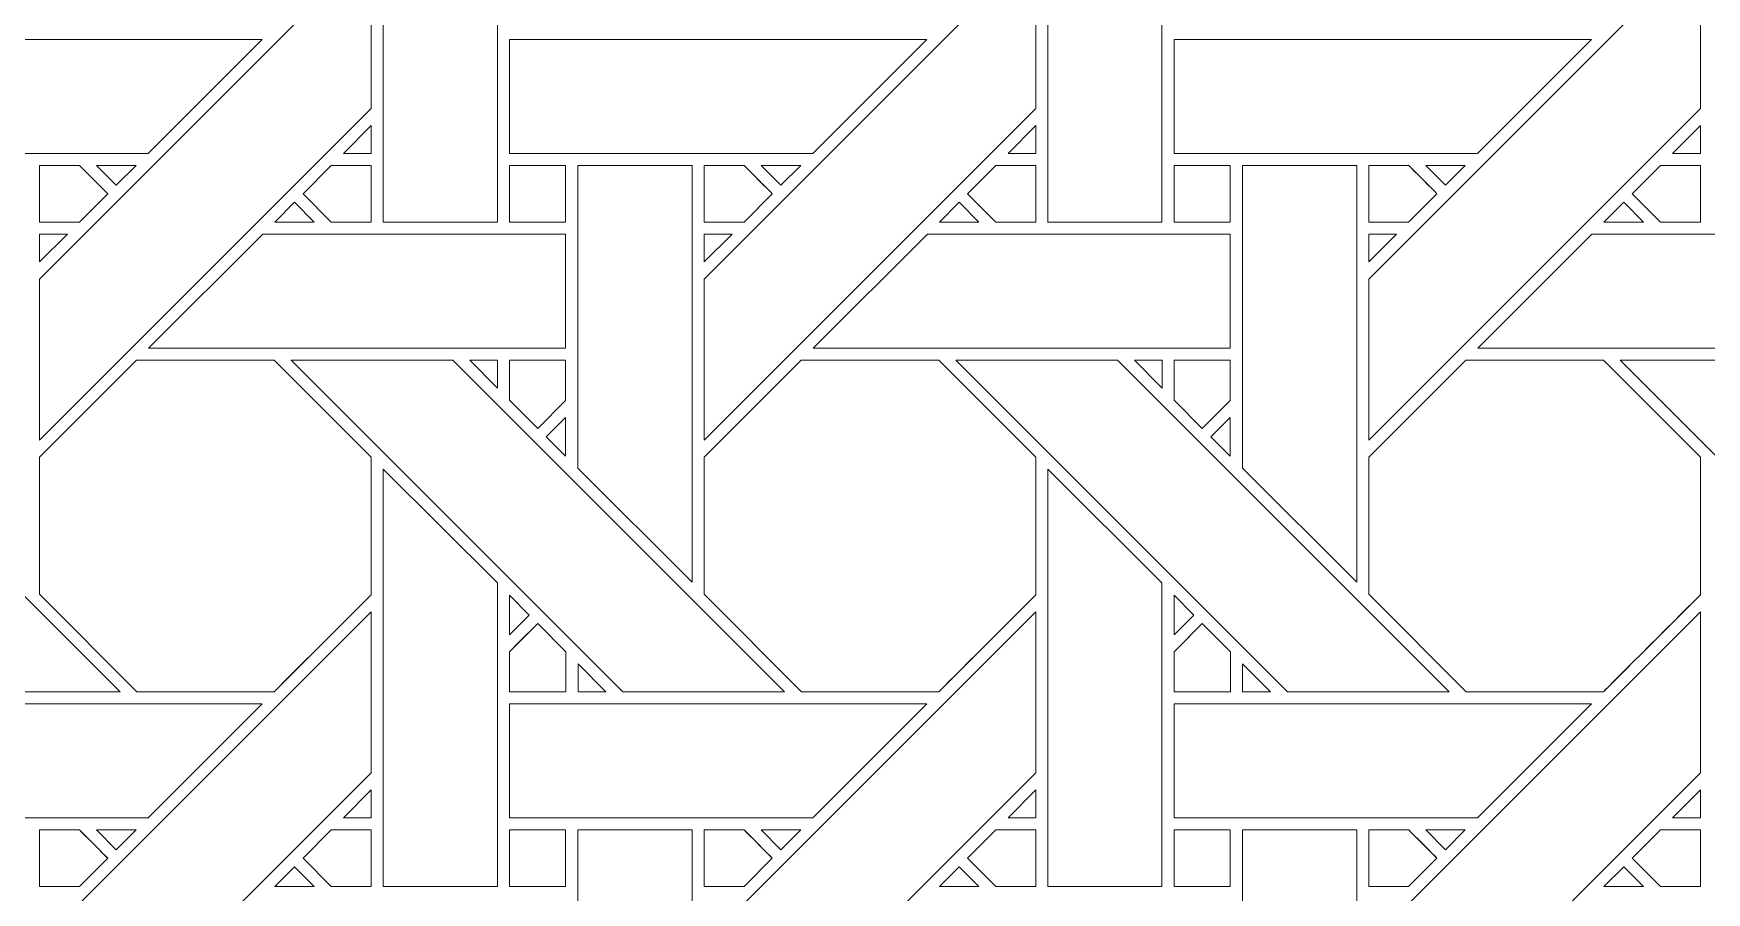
# Model space of a CAD drawing. Header units: inches. Extents: x 2.4 to 22.4, y -0.9 to 19.1.
# Drawn here: x 12.612 to 15, y 6.2 to 7.426 of the extents above; entities that cross this region are included whole.
import ezdxf

# ---------------------------------------------------------------- set-up
doc = ezdxf.new("R2010")
doc.units = ezdxf.units.IN
doc.header["$MEASUREMENT"] = 0
doc.layers.add('Design', color=7, linetype='Continuous', lineweight=0)

msp = doc.modelspace()

# ---------------------------------------------------------------- linework, layer by layer
at = {"layer": 'Design'}
for points, knots in [([(2.3829, 19.0948), (2.3829, 19.0948), (2.3829, -0.9052), (2.3829, -0.9052), (2.3829, -0.9052), (22.3829, -0.9052), (22.3829, -0.9052), (22.3829, -0.9052), (22.3829, 19.0948), (22.3829, 19.0948), (22.3829, 19.0948), (2.3829, 19.0948), (2.3829, 19.0948)], [0, 0, 0, 0, 1, 1, 1, 2, 2, 2, 3, 3, 3, 4, 4, 4, 4]), ([(3.3653, 18.1123), (3.3653, 18.1123), (3.3653, 0.0772), (3.3653, 0.0772), (3.3653, 0.0772), (21.4004, 0.0772), (21.4004, 0.0772), (21.4004, 0.0772), (21.4004, 18.1123), (21.4004, 18.1123), (21.4004, 18.1123), (3.3653, 18.1123), (3.3653, 18.1123)], [0, 0, 0, 0, 1, 1, 1, 2, 2, 2, 3, 3, 3, 4, 4, 4, 4]), ([(13.274, 7.157), (13.274, 7.157), (13.1112, 7.157), (13.1112, 7.157), (13.1112, 7.157), (13.1112, 7.7528), (13.1112, 7.7528), (13.1112, 7.7528), (13.274, 7.5906), (13.274, 7.5906), (13.274, 7.5906), (13.274, 7.157), (13.274, 7.157)], [0, 0, 0, 0, 1, 1, 1, 2, 2, 2, 3, 3, 3, 4, 4, 4, 4]), ([(14.0599, 7.157), (14.0599, 7.157), (14.0599, 7.7528), (14.0599, 7.7528), (14.0599, 7.7528), (14.2227, 7.5906), (14.2227, 7.5906), (14.2227, 7.5906), (14.2227, 7.157), (14.2227, 7.157), (14.2227, 7.157), (14.0599, 7.157), (14.0599, 7.157)], [0, 0, 0, 0, 1, 1, 1, 2, 2, 2, 3, 3, 3, 4, 4, 4, 4]), ([(12.6204, 7.0756), (12.6204, 7.0756), (13.0941, 7.5492), (13.0941, 7.5492), (13.0941, 7.5492), (13.0941, 7.3192), (13.0941, 7.3192), (13.0941, 7.3192), (12.6204, 6.8455), (12.6204, 6.8455), (12.6204, 6.8455), (12.6204, 7.0756), (12.6204, 7.0756)], [0, 0, 0, 0, 1, 1, 1, 2, 2, 2, 3, 3, 3, 4, 4, 4, 4]), ([(13.5691, 7.0756), (13.5691, 7.0756), (14.0428, 7.5492), (14.0428, 7.5492), (14.0428, 7.5492), (14.0428, 7.3192), (14.0428, 7.3192), (14.0428, 7.3192), (13.5691, 6.8455), (13.5691, 6.8455), (13.5691, 6.8455), (13.5691, 7.0756), (13.5691, 7.0756)], [0, 0, 0, 0, 1, 1, 1, 2, 2, 2, 3, 3, 3, 4, 4, 4, 4]), ([(14.9915, 7.3192), (14.9915, 7.3192), (14.5179, 6.8455), (14.5179, 6.8455), (14.5179, 6.8455), (14.5179, 7.0756), (14.5179, 7.0756), (14.5179, 7.0756), (14.9915, 7.5492), (14.9915, 7.5492), (14.9915, 7.5492), (14.9915, 7.3192), (14.9915, 7.3192)], [0, 0, 0, 0, 1, 1, 1, 2, 2, 2, 3, 3, 3, 4, 4, 4, 4]), ([(12.3425, 7.255), (12.3425, 7.255), (12.3425, 7.4177), (12.3425, 7.4177), (12.3425, 7.4177), (12.9382, 7.4177), (12.9382, 7.4177), (12.9382, 7.4177), (12.7755, 7.255), (12.7755, 7.255), (12.7755, 7.255), (12.3425, 7.255), (12.3425, 7.255)], [0, 0, 0, 0, 1, 1, 1, 2, 2, 2, 3, 3, 3, 4, 4, 4, 4]), ([(13.2913, 7.255), (13.2913, 7.255), (13.2913, 7.4177), (13.2913, 7.4177), (13.2913, 7.4177), (13.887, 7.4177), (13.887, 7.4177), (13.887, 7.4177), (13.7242, 7.255), (13.7242, 7.255), (13.7242, 7.255), (13.2913, 7.255), (13.2913, 7.255)], [0, 0, 0, 0, 1, 1, 1, 2, 2, 2, 3, 3, 3, 4, 4, 4, 4]), ([(14.24, 7.255), (14.24, 7.255), (14.24, 7.4177), (14.24, 7.4177), (14.24, 7.4177), (14.8357, 7.4177), (14.8357, 7.4177), (14.8357, 7.4177), (14.673, 7.255), (14.673, 7.255), (14.673, 7.255), (14.24, 7.255), (14.24, 7.255)], [0, 0, 0, 0, 1, 1, 1, 2, 2, 2, 3, 3, 3, 4, 4, 4, 4]), ([(13.0543, 7.255), (13.0543, 7.255), (13.0941, 7.2948), (13.0941, 7.2948), (13.0941, 7.2948), (13.0941, 7.255), (13.0941, 7.255), (13.0941, 7.255), (13.0543, 7.255), (13.0543, 7.255)], [0, 0, 0, 0, 1, 1, 1, 2, 2, 2, 3, 3, 3, 3]), ([(14.003, 7.255), (14.003, 7.255), (14.0428, 7.2948), (14.0428, 7.2948), (14.0428, 7.2948), (14.0428, 7.255), (14.0428, 7.255), (14.0428, 7.255), (14.003, 7.255), (14.003, 7.255)], [0, 0, 0, 0, 1, 1, 1, 2, 2, 2, 3, 3, 3, 3]), ([(14.9517, 7.255), (14.9517, 7.255), (14.9915, 7.2948), (14.9915, 7.2948), (14.9915, 7.2948), (14.9915, 7.255), (14.9915, 7.255), (14.9915, 7.255), (14.9517, 7.255), (14.9517, 7.255)], [0, 0, 0, 0, 1, 1, 1, 2, 2, 2, 3, 3, 3, 3]), ([(12.6775, 7.2377), (12.6826, 7.2326), (12.7134, 7.2018), (12.7178, 7.1974), (12.7178, 7.1974), (12.6774, 7.1569), (12.6774, 7.1569), (12.6774, 7.1569), (12.6204, 7.1569), (12.6204, 7.1569), (12.6204, 7.1569), (12.6204, 7.2377), (12.6204, 7.2377), (12.6204, 7.2377), (12.6775, 7.2377), (12.6775, 7.2377)], [0, 0, 0, 0, 1, 1, 1, 2, 2, 2, 3, 3, 3, 4, 4, 4, 5, 5, 5, 5]), ([(12.6204, 7.1569), (12.6204, 7.1569), (12.6204, 7.2377), (12.6204, 7.2377), (12.6204, 7.2377), (12.6775, 7.2377), (12.6775, 7.2377), (12.6829, 7.2323), (12.7178, 7.1974), (12.7178, 7.1974), (12.7178, 7.1974), (12.6774, 7.1569), (12.6774, 7.1569), (12.6774, 7.1569), (12.6204, 7.1569), (12.6204, 7.1569)], [0, 0, 0, 0, 1, 1, 1, 2, 2, 2, 3, 3, 3, 4, 4, 4, 5, 5, 5, 5]), ([(12.7018, 7.2377), (12.7018, 7.2377), (12.7583, 7.2377), (12.7583, 7.2377), (12.7583, 7.2377), (12.73, 7.2096), (12.73, 7.2096), (12.73, 7.2096), (12.7018, 7.2377), (12.7018, 7.2377)], [0, 0, 0, 0, 1, 1, 1, 2, 2, 2, 3, 3, 3, 3]), ([(13.037, 7.1569), (13.037, 7.1569), (12.9966, 7.1973), (12.9966, 7.1973), (12.9966, 7.1973), (13.037, 7.2377), (13.037, 7.2377), (13.037, 7.2377), (13.0941, 7.2377), (13.0941, 7.2377), (13.0941, 7.2377), (13.0941, 7.1569), (13.0941, 7.1569), (13.0941, 7.1569), (13.037, 7.1569), (13.037, 7.1569)], [0, 0, 0, 0, 1, 1, 1, 2, 2, 2, 3, 3, 3, 4, 4, 4, 5, 5, 5, 5]), ([(12.9966, 7.1973), (12.9966, 7.1973), (13.037, 7.2377), (13.037, 7.2377), (13.037, 7.2377), (13.0941, 7.2377), (13.0941, 7.2377), (13.0941, 7.2377), (13.0941, 7.1569), (13.0941, 7.1569), (13.0941, 7.1569), (13.037, 7.1569), (13.037, 7.1569), (13.037, 7.1569), (12.9966, 7.1973), (12.9966, 7.1973)], [0, 0, 0, 0, 1, 1, 1, 2, 2, 2, 3, 3, 3, 4, 4, 4, 5, 5, 5, 5]), ([(13.2913, 7.2377), (13.2913, 7.2377), (13.3715, 7.2377), (13.3715, 7.2377), (13.3715, 7.2377), (13.3715, 7.1569), (13.3715, 7.1569), (13.3715, 7.1569), (13.2913, 7.1569), (13.2913, 7.1569), (13.2913, 7.1569), (13.2913, 7.2377), (13.2913, 7.2377)], [0, 0, 0, 0, 1, 1, 1, 2, 2, 2, 3, 3, 3, 4, 4, 4, 4]), ([(13.2913, 7.1569), (13.2913, 7.1569), (13.2913, 7.2377), (13.2913, 7.2377), (13.2913, 7.2377), (13.3715, 7.2377), (13.3715, 7.2377), (13.3715, 7.2377), (13.3715, 7.1569), (13.3715, 7.1569), (13.3715, 7.1569), (13.2913, 7.1569), (13.2913, 7.1569)], [0, 0, 0, 0, 1, 1, 1, 2, 2, 2, 3, 3, 3, 4, 4, 4, 4]), ([(13.552, 7.2377), (13.552, 7.2377), (13.552, 6.6426), (13.552, 6.6426), (13.552, 6.6426), (13.3891, 6.8055), (13.3891, 6.8055), (13.3891, 6.8055), (13.3891, 7.2377), (13.3891, 7.2377), (13.3891, 7.2377), (13.552, 7.2377), (13.552, 7.2377)], [0, 0, 0, 0, 1, 1, 1, 2, 2, 2, 3, 3, 3, 4, 4, 4, 4]), ([(13.6262, 7.2377), (13.6313, 7.2326), (13.6621, 7.2018), (13.6665, 7.1974), (13.6665, 7.1974), (13.6261, 7.1569), (13.6261, 7.1569), (13.6261, 7.1569), (13.5691, 7.1569), (13.5691, 7.1569), (13.5691, 7.1569), (13.5691, 7.2377), (13.5691, 7.2377), (13.5691, 7.2377), (13.6262, 7.2377), (13.6262, 7.2377)], [0, 0, 0, 0, 1, 1, 1, 2, 2, 2, 3, 3, 3, 4, 4, 4, 5, 5, 5, 5]), ([(13.5691, 7.1569), (13.5691, 7.1569), (13.5691, 7.2377), (13.5691, 7.2377), (13.5691, 7.2377), (13.6262, 7.2377), (13.6262, 7.2377), (13.6316, 7.2323), (13.6665, 7.1974), (13.6665, 7.1974), (13.6665, 7.1974), (13.6261, 7.1569), (13.6261, 7.1569), (13.6261, 7.1569), (13.5691, 7.1569), (13.5691, 7.1569)], [0, 0, 0, 0, 1, 1, 1, 2, 2, 2, 3, 3, 3, 4, 4, 4, 5, 5, 5, 5]), ([(13.6505, 7.2377), (13.6505, 7.2377), (13.707, 7.2377), (13.707, 7.2377), (13.707, 7.2377), (13.6787, 7.2096), (13.6787, 7.2096), (13.6787, 7.2096), (13.6505, 7.2377), (13.6505, 7.2377)], [0, 0, 0, 0, 1, 1, 1, 2, 2, 2, 3, 3, 3, 3]), ([(13.9857, 7.1569), (13.9857, 7.1569), (13.9453, 7.1973), (13.9453, 7.1973), (13.9453, 7.1973), (13.9858, 7.2377), (13.9858, 7.2377), (13.9858, 7.2377), (14.0428, 7.2377), (14.0428, 7.2377), (14.0428, 7.2377), (14.0428, 7.1569), (14.0428, 7.1569), (14.0428, 7.1569), (13.9857, 7.1569), (13.9857, 7.1569)], [0, 0, 0, 0, 1, 1, 1, 2, 2, 2, 3, 3, 3, 4, 4, 4, 5, 5, 5, 5]), ([(13.9453, 7.1973), (13.9453, 7.1973), (13.9858, 7.2377), (13.9858, 7.2377), (13.9858, 7.2377), (14.0428, 7.2377), (14.0428, 7.2377), (14.0428, 7.2377), (14.0428, 7.1569), (14.0428, 7.1569), (14.0428, 7.1569), (13.9857, 7.1569), (13.9857, 7.1569), (13.9857, 7.1569), (13.9453, 7.1973), (13.9453, 7.1973)], [0, 0, 0, 0, 1, 1, 1, 2, 2, 2, 3, 3, 3, 4, 4, 4, 5, 5, 5, 5]), ([(14.24, 7.2377), (14.24, 7.2377), (14.3203, 7.2377), (14.3203, 7.2377), (14.3203, 7.2377), (14.3203, 7.1569), (14.3203, 7.1569), (14.3203, 7.1569), (14.24, 7.1569), (14.24, 7.1569), (14.24, 7.1569), (14.24, 7.2377), (14.24, 7.2377)], [0, 0, 0, 0, 1, 1, 1, 2, 2, 2, 3, 3, 3, 4, 4, 4, 4]), ([(14.24, 7.1569), (14.24, 7.1569), (14.24, 7.2377), (14.24, 7.2377), (14.24, 7.2377), (14.3203, 7.2377), (14.3203, 7.2377), (14.3203, 7.2377), (14.3203, 7.1569), (14.3203, 7.1569), (14.3203, 7.1569), (14.24, 7.1569), (14.24, 7.1569)], [0, 0, 0, 0, 1, 1, 1, 2, 2, 2, 3, 3, 3, 4, 4, 4, 4]), ([(14.5007, 7.2377), (14.5007, 7.2377), (14.5007, 6.6426), (14.5007, 6.6426), (14.5007, 6.6426), (14.3378, 6.8055), (14.3378, 6.8055), (14.3378, 6.8055), (14.3378, 7.2377), (14.3378, 7.2377), (14.3378, 7.2377), (14.5007, 7.2377), (14.5007, 7.2377)], [0, 0, 0, 0, 1, 1, 1, 2, 2, 2, 3, 3, 3, 4, 4, 4, 4]), ([(14.5749, 7.2377), (14.5801, 7.2326), (14.6108, 7.2018), (14.6153, 7.1974), (14.6153, 7.1974), (14.5748, 7.1569), (14.5748, 7.1569), (14.5748, 7.1569), (14.5179, 7.1569), (14.5179, 7.1569), (14.5179, 7.1569), (14.5179, 7.2377), (14.5179, 7.2377), (14.5179, 7.2377), (14.5749, 7.2377), (14.5749, 7.2377)], [0, 0, 0, 0, 1, 1, 1, 2, 2, 2, 3, 3, 3, 4, 4, 4, 5, 5, 5, 5]), ([(14.5179, 7.1569), (14.5179, 7.1569), (14.5179, 7.2377), (14.5179, 7.2377), (14.5179, 7.2377), (14.5749, 7.2377), (14.5749, 7.2377), (14.5803, 7.2324), (14.6111, 7.2016), (14.6153, 7.1974), (14.6153, 7.1974), (14.5748, 7.1569), (14.5748, 7.1569), (14.5748, 7.1569), (14.5179, 7.1569), (14.5179, 7.1569)], [0, 0, 0, 0, 1, 1, 1, 2, 2, 2, 3, 3, 3, 4, 4, 4, 5, 5, 5, 5]), ([(14.5993, 7.2377), (14.5993, 7.2377), (14.6557, 7.2377), (14.6557, 7.2377), (14.6557, 7.2377), (14.6275, 7.2096), (14.6275, 7.2096), (14.6275, 7.2096), (14.5993, 7.2377), (14.5993, 7.2377)], [0, 0, 0, 0, 1, 1, 1, 2, 2, 2, 3, 3, 3, 3]), ([(14.9344, 7.1569), (14.9344, 7.1569), (14.8941, 7.1973), (14.8941, 7.1973), (14.8941, 7.1973), (14.9345, 7.2377), (14.9345, 7.2377), (14.9345, 7.2377), (14.9915, 7.2377), (14.9915, 7.2377), (14.9915, 7.2377), (14.9915, 7.1569), (14.9915, 7.1569), (14.9915, 7.1569), (14.9344, 7.1569), (14.9344, 7.1569)], [0, 0, 0, 0, 1, 1, 1, 2, 2, 2, 3, 3, 3, 4, 4, 4, 5, 5, 5, 5]), ([(14.9915, 7.2377), (14.9915, 7.2377), (14.9915, 7.1569), (14.9915, 7.1569), (14.9915, 7.1569), (14.9344, 7.1569), (14.9344, 7.1569), (14.9344, 7.1569), (14.8941, 7.1973), (14.8941, 7.1973), (14.8941, 7.1973), (14.9345, 7.2377), (14.9345, 7.2377), (14.9345, 7.2377), (14.9915, 7.2377), (14.9915, 7.2377)], [0, 0, 0, 0, 1, 1, 1, 2, 2, 2, 3, 3, 3, 4, 4, 4, 5, 5, 5, 5]), ([(13.0127, 7.157), (13.0127, 7.157), (12.9562, 7.157), (12.9562, 7.157), (12.9562, 7.157), (12.9845, 7.1852), (12.9845, 7.1852), (12.9845, 7.1852), (13.0127, 7.157), (13.0127, 7.157)], [0, 0, 0, 0, 1, 1, 1, 2, 2, 2, 3, 3, 3, 3]), ([(13.9615, 7.157), (13.9615, 7.157), (13.905, 7.157), (13.905, 7.157), (13.905, 7.157), (13.9332, 7.1852), (13.9332, 7.1852), (13.9332, 7.1852), (13.9615, 7.157), (13.9615, 7.157)], [0, 0, 0, 0, 1, 1, 1, 2, 2, 2, 3, 3, 3, 3]), ([(14.9102, 7.157), (14.9102, 7.157), (14.8537, 7.157), (14.8537, 7.157), (14.8537, 7.157), (14.8819, 7.1852), (14.8819, 7.1852), (14.8819, 7.1852), (14.9102, 7.157), (14.9102, 7.157)], [0, 0, 0, 0, 1, 1, 1, 2, 2, 2, 3, 3, 3, 3]), ([(12.6602, 7.1398), (12.6602, 7.1398), (12.6204, 7.1), (12.6204, 7.1), (12.6204, 7.1), (12.6204, 7.1398), (12.6204, 7.1398), (12.6204, 7.1398), (12.6602, 7.1398), (12.6602, 7.1398)], [0, 0, 0, 0, 1, 1, 1, 2, 2, 2, 3, 3, 3, 3]), ([(12.7762, 6.977), (12.7762, 6.977), (12.9391, 7.1398), (12.9391, 7.1398), (12.9391, 7.1398), (13.3715, 7.1398), (13.3715, 7.1398), (13.3715, 7.1398), (13.3715, 6.977), (13.3715, 6.977), (13.3715, 6.977), (12.7762, 6.977), (12.7762, 6.977)], [0, 0, 0, 0, 1, 1, 1, 2, 2, 2, 3, 3, 3, 4, 4, 4, 4]), ([(13.609, 7.1398), (13.609, 7.1398), (13.5691, 7.1), (13.5691, 7.1), (13.5691, 7.1), (13.5691, 7.1398), (13.5691, 7.1398), (13.5691, 7.1398), (13.609, 7.1398), (13.609, 7.1398)], [0, 0, 0, 0, 1, 1, 1, 2, 2, 2, 3, 3, 3, 3]), ([(13.725, 6.977), (13.725, 6.977), (13.8878, 7.1398), (13.8878, 7.1398), (13.8878, 7.1398), (14.3203, 7.1398), (14.3203, 7.1398), (14.3203, 7.1398), (14.3203, 6.977), (14.3203, 6.977), (14.3203, 6.977), (13.725, 6.977), (13.725, 6.977)], [0, 0, 0, 0, 1, 1, 1, 2, 2, 2, 3, 3, 3, 4, 4, 4, 4]), ([(14.5577, 7.1398), (14.5577, 7.1398), (14.5179, 7.1), (14.5179, 7.1), (14.5179, 7.1), (14.5179, 7.1398), (14.5179, 7.1398), (14.5179, 7.1398), (14.5577, 7.1398), (14.5577, 7.1398)], [0, 0, 0, 0, 1, 1, 1, 2, 2, 2, 3, 3, 3, 3]), ([(15.269, 7.1398), (15.269, 7.1398), (15.269, 6.977), (15.269, 6.977), (15.269, 6.977), (14.6737, 6.977), (14.6737, 6.977), (14.6737, 6.977), (14.8365, 7.1398), (14.8365, 7.1398), (14.8365, 7.1398), (15.269, 7.1398), (15.269, 7.1398)], [0, 0, 0, 0, 1, 1, 1, 2, 2, 2, 3, 3, 3, 4, 4, 4, 4]), ([(12.0308, 6.9599), (12.0308, 6.9599), (12.2618, 6.9599), (12.2618, 6.9599), (12.2618, 6.9599), (12.7354, 6.4862), (12.7354, 6.4862), (12.7354, 6.4862), (12.5044, 6.4862), (12.5044, 6.4862), (12.5044, 6.4862), (12.0308, 6.9599), (12.0308, 6.9599)], [0, 0, 0, 0, 1, 1, 1, 2, 2, 2, 3, 3, 3, 4, 4, 4, 4]), ([(12.7591, 6.9598), (12.7591, 6.9598), (12.9553, 6.9598), (12.9553, 6.9598), (12.9553, 6.9598), (13.0941, 6.8211), (13.0941, 6.8211), (13.0941, 6.8211), (13.0941, 6.6249), (13.0941, 6.6249), (13.0763, 6.607), (12.9643, 6.4952), (12.9553, 6.4862), (12.9553, 6.4862), (12.7596, 6.4862), (12.7596, 6.4862), (12.7596, 6.4862), (12.6204, 6.6255), (12.6204, 6.6255), (12.6204, 6.6255), (12.6204, 6.8211), (12.6204, 6.8211), (12.6204, 6.8211), (12.7591, 6.9598), (12.7591, 6.9598)], [0, 0, 0, 0, 1, 1, 1, 2, 2, 2, 3, 3, 3, 4, 4, 4, 5, 5, 5, 6, 6, 6, 7, 7, 7, 8, 8, 8, 8]), ([(12.6204, 6.6255), (12.6204, 6.6255), (12.6204, 6.8211), (12.6204, 6.8211), (12.6204, 6.8211), (12.7591, 6.9598), (12.7591, 6.9598), (12.7591, 6.9598), (12.9553, 6.9598), (12.9553, 6.9598), (12.9553, 6.9598), (13.0941, 6.8211), (13.0941, 6.8211), (13.0941, 6.8211), (13.0941, 6.6249), (13.0941, 6.6249), (13.0756, 6.6063), (12.9638, 6.4947), (12.9553, 6.4862), (12.9553, 6.4862), (12.7596, 6.4862), (12.7596, 6.4862), (12.7596, 6.4862), (12.6204, 6.6255), (12.6204, 6.6255)], [0, 0, 0, 0, 1, 1, 1, 2, 2, 2, 3, 3, 3, 4, 4, 4, 5, 5, 5, 6, 6, 6, 7, 7, 7, 8, 8, 8, 8]), ([(12.9795, 6.9599), (12.9795, 6.9599), (13.2105, 6.9599), (13.2105, 6.9599), (13.2105, 6.9599), (13.6841, 6.4862), (13.6841, 6.4862), (13.6841, 6.4862), (13.4531, 6.4862), (13.4531, 6.4862), (13.4531, 6.4862), (12.9795, 6.9599), (12.9795, 6.9599)], [0, 0, 0, 0, 1, 1, 1, 2, 2, 2, 3, 3, 3, 4, 4, 4, 4]), ([(13.2741, 6.9599), (13.2741, 6.9599), (13.2741, 6.92), (13.2741, 6.92), (13.2741, 6.92), (13.2346, 6.9599), (13.2346, 6.9599), (13.2346, 6.9599), (13.2741, 6.9599), (13.2741, 6.9599)], [0, 0, 0, 0, 1, 1, 1, 2, 2, 2, 3, 3, 3, 3]), ([(13.3715, 6.9599), (13.3715, 6.9599), (13.3715, 6.9023), (13.3715, 6.9023), (13.3715, 6.9023), (13.3316, 6.8623), (13.3316, 6.8623), (13.3316, 6.8623), (13.2913, 6.9027), (13.2913, 6.9027), (13.2913, 6.9027), (13.2913, 6.9599), (13.2913, 6.9599), (13.2913, 6.9599), (13.3715, 6.9599), (13.3715, 6.9599)], [0, 0, 0, 0, 1, 1, 1, 2, 2, 2, 3, 3, 3, 4, 4, 4, 5, 5, 5, 5]), ([(13.3316, 6.8623), (13.3316, 6.8623), (13.2913, 6.9027), (13.2913, 6.9027), (13.2913, 6.9027), (13.2913, 6.9599), (13.2913, 6.9599), (13.2913, 6.9599), (13.3715, 6.9599), (13.3715, 6.9599), (13.3715, 6.9599), (13.3715, 6.9023), (13.3715, 6.9023), (13.3715, 6.9023), (13.3316, 6.8623), (13.3316, 6.8623)], [0, 0, 0, 0, 1, 1, 1, 2, 2, 2, 3, 3, 3, 4, 4, 4, 5, 5, 5, 5]), ([(13.7078, 6.9598), (13.7078, 6.9598), (13.904, 6.9598), (13.904, 6.9598), (13.904, 6.9598), (14.0428, 6.8211), (14.0428, 6.8211), (14.0428, 6.8211), (14.0428, 6.6249), (14.0428, 6.6249), (14.025, 6.607), (13.9131, 6.4952), (13.9041, 6.4862), (13.9041, 6.4862), (13.7084, 6.4862), (13.7084, 6.4862), (13.7084, 6.4862), (13.5691, 6.6255), (13.5691, 6.6255), (13.5691, 6.6255), (13.5691, 6.8211), (13.5691, 6.8211), (13.5691, 6.8211), (13.7078, 6.9598), (13.7078, 6.9598)], [0, 0, 0, 0, 1, 1, 1, 2, 2, 2, 3, 3, 3, 4, 4, 4, 5, 5, 5, 6, 6, 6, 7, 7, 7, 8, 8, 8, 8]), ([(13.5691, 6.6255), (13.5691, 6.6255), (13.5691, 6.8211), (13.5691, 6.8211), (13.5691, 6.8211), (13.7078, 6.9598), (13.7078, 6.9598), (13.7078, 6.9598), (13.904, 6.9598), (13.904, 6.9598), (13.904, 6.9598), (14.0428, 6.8211), (14.0428, 6.8211), (14.0428, 6.8211), (14.0428, 6.6249), (14.0428, 6.6249), (14.0247, 6.6067), (13.9129, 6.495), (13.9041, 6.4862), (13.9041, 6.4862), (13.7084, 6.4862), (13.7084, 6.4862), (13.7084, 6.4862), (13.5691, 6.6255), (13.5691, 6.6255)], [0, 0, 0, 0, 1, 1, 1, 2, 2, 2, 3, 3, 3, 4, 4, 4, 5, 5, 5, 6, 6, 6, 7, 7, 7, 8, 8, 8, 8]), ([(13.9283, 6.9599), (13.9283, 6.9599), (14.1592, 6.9599), (14.1592, 6.9599), (14.1592, 6.9599), (14.6329, 6.4862), (14.6329, 6.4862), (14.6329, 6.4862), (14.4018, 6.4862), (14.4018, 6.4862), (14.4018, 6.4862), (13.9283, 6.9599), (13.9283, 6.9599)], [0, 0, 0, 0, 1, 1, 1, 2, 2, 2, 3, 3, 3, 4, 4, 4, 4]), ([(14.2228, 6.9599), (14.2228, 6.9599), (14.2228, 6.92), (14.2228, 6.92), (14.2228, 6.92), (14.1833, 6.9599), (14.1833, 6.9599), (14.1833, 6.9599), (14.2228, 6.9599), (14.2228, 6.9599)], [0, 0, 0, 0, 1, 1, 1, 2, 2, 2, 3, 3, 3, 3]), ([(14.3203, 6.9599), (14.3203, 6.9599), (14.3203, 6.9023), (14.3203, 6.9023), (14.3203, 6.9023), (14.2803, 6.8623), (14.2803, 6.8623), (14.2803, 6.8623), (14.24, 6.9027), (14.24, 6.9027), (14.24, 6.9027), (14.24, 6.9599), (14.24, 6.9599), (14.24, 6.9599), (14.3203, 6.9599), (14.3203, 6.9599)], [0, 0, 0, 0, 1, 1, 1, 2, 2, 2, 3, 3, 3, 4, 4, 4, 5, 5, 5, 5]), ([(14.2803, 6.8623), (14.2803, 6.8623), (14.24, 6.9027), (14.24, 6.9027), (14.24, 6.9027), (14.24, 6.9599), (14.24, 6.9599), (14.24, 6.9599), (14.3203, 6.9599), (14.3203, 6.9599), (14.3203, 6.9599), (14.3203, 6.9023), (14.3203, 6.9023), (14.3203, 6.9023), (14.2803, 6.8623), (14.2803, 6.8623)], [0, 0, 0, 0, 1, 1, 1, 2, 2, 2, 3, 3, 3, 4, 4, 4, 5, 5, 5, 5]), ([(14.6566, 6.9598), (14.6566, 6.9598), (14.8528, 6.9598), (14.8528, 6.9598), (14.8528, 6.9598), (14.9915, 6.8211), (14.9915, 6.8211), (14.9915, 6.8211), (14.9915, 6.6249), (14.9915, 6.6249), (14.9737, 6.607), (14.8618, 6.4952), (14.8528, 6.4862), (14.8528, 6.4862), (14.6571, 6.4862), (14.6571, 6.4862), (14.6571, 6.4862), (14.5179, 6.6255), (14.5179, 6.6255), (14.5179, 6.6255), (14.5179, 6.8211), (14.5179, 6.8211), (14.5179, 6.8211), (14.6566, 6.9598), (14.6566, 6.9598)], [0, 0, 0, 0, 1, 1, 1, 2, 2, 2, 3, 3, 3, 4, 4, 4, 5, 5, 5, 6, 6, 6, 7, 7, 7, 8, 8, 8, 8]), ([(14.5179, 6.6255), (14.5179, 6.6255), (14.5179, 6.8211), (14.5179, 6.8211), (14.5179, 6.8211), (14.6566, 6.9598), (14.6566, 6.9598), (14.6566, 6.9598), (14.8528, 6.9598), (14.8528, 6.9598), (14.8528, 6.9598), (14.9915, 6.8211), (14.9915, 6.8211), (14.9915, 6.8211), (14.9915, 6.6249), (14.9915, 6.6249), (14.9731, 6.6063), (14.8613, 6.4947), (14.8528, 6.4862), (14.8528, 6.4862), (14.6571, 6.4862), (14.6571, 6.4862), (14.6571, 6.4862), (14.5179, 6.6255), (14.5179, 6.6255)], [0, 0, 0, 0, 1, 1, 1, 2, 2, 2, 3, 3, 3, 4, 4, 4, 5, 5, 5, 6, 6, 6, 7, 7, 7, 8, 8, 8, 8]), ([(15.3506, 6.4862), (15.3506, 6.4862), (14.877, 6.9599), (14.877, 6.9599), (14.877, 6.9599), (15.1079, 6.9599), (15.1079, 6.9599), (15.1079, 6.9599), (15.5816, 6.4862), (15.5816, 6.4862), (15.5816, 6.4862), (15.3506, 6.4862), (15.3506, 6.4862)], [0, 0, 0, 0, 1, 1, 1, 2, 2, 2, 3, 3, 3, 4, 4, 4, 4]), ([(13.3715, 6.878), (13.3715, 6.878), (13.3715, 6.8229), (13.3715, 6.8229), (13.3715, 6.8229), (13.3438, 6.8503), (13.3438, 6.8503), (13.3438, 6.8503), (13.3715, 6.878), (13.3715, 6.878)], [0, 0, 0, 0, 1, 1, 1, 2, 2, 2, 3, 3, 3, 3]), ([(14.3203, 6.878), (14.3203, 6.878), (14.3203, 6.8229), (14.3203, 6.8229), (14.3203, 6.8229), (14.2925, 6.8503), (14.2925, 6.8503), (14.2925, 6.8503), (14.3203, 6.878), (14.3203, 6.878)], [0, 0, 0, 0, 1, 1, 1, 2, 2, 2, 3, 3, 3, 3]), ([(13.274, 6.2082), (13.274, 6.2082), (13.1112, 6.2082), (13.1112, 6.2082), (13.1112, 6.2082), (13.1112, 6.8041), (13.1112, 6.8041), (13.1112, 6.8041), (13.274, 6.6419), (13.274, 6.6419), (13.274, 6.6419), (13.274, 6.2082), (13.274, 6.2082)], [0, 0, 0, 0, 1, 1, 1, 2, 2, 2, 3, 3, 3, 4, 4, 4, 4]), ([(14.2227, 6.2082), (14.2227, 6.2082), (14.0599, 6.2082), (14.0599, 6.2082), (14.0599, 6.2082), (14.0599, 6.8041), (14.0599, 6.8041), (14.0599, 6.8041), (14.2227, 6.6419), (14.2227, 6.6419), (14.2227, 6.6419), (14.2227, 6.2082), (14.2227, 6.2082)], [0, 0, 0, 0, 1, 1, 1, 2, 2, 2, 3, 3, 3, 4, 4, 4, 4]), ([(13.2913, 6.5677), (13.2913, 6.5677), (13.2913, 6.6244), (13.2913, 6.6244), (13.2913, 6.6244), (13.3195, 6.5958), (13.3195, 6.5958), (13.3195, 6.5958), (13.2913, 6.5677), (13.2913, 6.5677)], [0, 0, 0, 0, 1, 1, 1, 2, 2, 2, 3, 3, 3, 3]), ([(14.24, 6.5677), (14.24, 6.5677), (14.24, 6.6244), (14.24, 6.6244), (14.24, 6.6244), (14.2682, 6.5958), (14.2682, 6.5958), (14.2682, 6.5958), (14.24, 6.5677), (14.24, 6.5677)], [0, 0, 0, 0, 1, 1, 1, 2, 2, 2, 3, 3, 3, 3]), ([(12.6204, 6.1269), (12.6204, 6.1269), (13.0941, 6.6005), (13.0941, 6.6005), (13.0941, 6.6005), (13.0941, 6.3705), (13.0941, 6.3705), (13.0941, 6.3705), (12.6204, 5.8968), (12.6204, 5.8968), (12.6204, 5.8968), (12.6204, 6.1269), (12.6204, 6.1269)], [0, 0, 0, 0, 1, 1, 1, 2, 2, 2, 3, 3, 3, 4, 4, 4, 4]), ([(13.5691, 6.1269), (13.5691, 6.1269), (14.0428, 6.6005), (14.0428, 6.6005), (14.0428, 6.6005), (14.0428, 6.3705), (14.0428, 6.3705), (14.0428, 6.3705), (13.5691, 5.8968), (13.5691, 5.8968), (13.5691, 5.8968), (13.5691, 6.1269), (13.5691, 6.1269)], [0, 0, 0, 0, 1, 1, 1, 2, 2, 2, 3, 3, 3, 4, 4, 4, 4]), ([(14.5179, 6.1269), (14.5179, 6.1269), (14.9915, 6.6005), (14.9915, 6.6005), (14.9915, 6.6005), (14.9915, 6.3705), (14.9915, 6.3705), (14.9915, 6.3705), (14.5179, 5.8968), (14.5179, 5.8968), (14.5179, 5.8968), (14.5179, 6.1269), (14.5179, 6.1269)], [0, 0, 0, 0, 1, 1, 1, 2, 2, 2, 3, 3, 3, 4, 4, 4, 4]), ([(13.2913, 6.486), (13.2913, 6.486), (13.2913, 6.5433), (13.2913, 6.5433), (13.2913, 6.5433), (13.3316, 6.5836), (13.3316, 6.5836), (13.3316, 6.5836), (13.3719, 6.5433), (13.3719, 6.5433), (13.3719, 6.5433), (13.3719, 6.486), (13.3719, 6.486), (13.3719, 6.486), (13.2913, 6.486), (13.2913, 6.486)], [0, 0, 0, 0, 1, 1, 1, 2, 2, 2, 3, 3, 3, 4, 4, 4, 5, 5, 5, 5]), ([(13.3049, 6.5569), (13.3049, 6.5569), (13.3316, 6.5836), (13.3316, 6.5836), (13.3316, 6.5836), (13.3719, 6.5433), (13.3719, 6.5433), (13.3719, 6.5433), (13.3719, 6.486), (13.3719, 6.486), (13.3719, 6.486), (13.2913, 6.486), (13.2913, 6.486), (13.2913, 6.486), (13.2913, 6.5433), (13.2913, 6.5433), (13.2913, 6.5433), (13.3049, 6.5569), (13.3049, 6.5569)], [0, 0, 0, 0, 1, 1, 1, 2, 2, 2, 3, 3, 3, 4, 4, 4, 5, 5, 5, 6, 6, 6, 6]), ([(14.24, 6.486), (14.24, 6.486), (14.24, 6.5433), (14.24, 6.5433), (14.24, 6.5433), (14.2803, 6.5836), (14.2803, 6.5836), (14.2803, 6.5836), (14.3207, 6.5433), (14.3207, 6.5433), (14.3207, 6.5433), (14.3207, 6.486), (14.3207, 6.486), (14.3207, 6.486), (14.24, 6.486), (14.24, 6.486)], [0, 0, 0, 0, 1, 1, 1, 2, 2, 2, 3, 3, 3, 4, 4, 4, 5, 5, 5, 5]), ([(14.2453, 6.5486), (14.2453, 6.5486), (14.2803, 6.5836), (14.2803, 6.5836), (14.2803, 6.5836), (14.3207, 6.5433), (14.3207, 6.5433), (14.3207, 6.5433), (14.3207, 6.486), (14.3207, 6.486), (14.3207, 6.486), (14.24, 6.486), (14.24, 6.486), (14.24, 6.486), (14.24, 6.5433), (14.24, 6.5433), (14.24, 6.5433), (14.2453, 6.5486), (14.2453, 6.5486)], [0, 0, 0, 0, 1, 1, 1, 2, 2, 2, 3, 3, 3, 4, 4, 4, 5, 5, 5, 6, 6, 6, 6]), ([(13.4289, 6.4862), (13.4289, 6.4862), (13.3892, 6.4862), (13.3892, 6.4862), (13.3892, 6.4862), (13.3892, 6.526), (13.3892, 6.526), (13.3892, 6.526), (13.4289, 6.4862), (13.4289, 6.4862)], [0, 0, 0, 0, 1, 1, 1, 2, 2, 2, 3, 3, 3, 3]), ([(14.3776, 6.4862), (14.3776, 6.4862), (14.3379, 6.4862), (14.3379, 6.4862), (14.3379, 6.4862), (14.3379, 6.526), (14.3379, 6.526), (14.3379, 6.526), (14.3776, 6.4862), (14.3776, 6.4862)], [0, 0, 0, 0, 1, 1, 1, 2, 2, 2, 3, 3, 3, 3]), ([(12.3425, 6.3063), (12.3425, 6.3063), (12.3425, 6.469), (12.3425, 6.469), (12.3425, 6.469), (12.9382, 6.469), (12.9382, 6.469), (12.9382, 6.469), (12.7755, 6.3063), (12.7755, 6.3063), (12.7755, 6.3063), (12.3425, 6.3063), (12.3425, 6.3063)], [0, 0, 0, 0, 1, 1, 1, 2, 2, 2, 3, 3, 3, 4, 4, 4, 4]), ([(13.2913, 6.3063), (13.2913, 6.3063), (13.2913, 6.469), (13.2913, 6.469), (13.2913, 6.469), (13.887, 6.469), (13.887, 6.469), (13.887, 6.469), (13.7242, 6.3063), (13.7242, 6.3063), (13.7242, 6.3063), (13.2913, 6.3063), (13.2913, 6.3063)], [0, 0, 0, 0, 1, 1, 1, 2, 2, 2, 3, 3, 3, 4, 4, 4, 4]), ([(14.24, 6.3063), (14.24, 6.3063), (14.24, 6.469), (14.24, 6.469), (14.24, 6.469), (14.8357, 6.469), (14.8357, 6.469), (14.8357, 6.469), (14.673, 6.3063), (14.673, 6.3063), (14.673, 6.3063), (14.24, 6.3063), (14.24, 6.3063)], [0, 0, 0, 0, 1, 1, 1, 2, 2, 2, 3, 3, 3, 4, 4, 4, 4]), ([(13.0543, 6.3063), (13.0543, 6.3063), (13.0941, 6.3461), (13.0941, 6.3461), (13.0941, 6.3461), (13.0941, 6.3063), (13.0941, 6.3063), (13.0941, 6.3063), (13.0543, 6.3063), (13.0543, 6.3063)], [0, 0, 0, 0, 1, 1, 1, 2, 2, 2, 3, 3, 3, 3]), ([(14.003, 6.3063), (14.003, 6.3063), (14.0428, 6.3461), (14.0428, 6.3461), (14.0428, 6.3461), (14.0428, 6.3063), (14.0428, 6.3063), (14.0428, 6.3063), (14.003, 6.3063), (14.003, 6.3063)], [0, 0, 0, 0, 1, 1, 1, 2, 2, 2, 3, 3, 3, 3]), ([(14.9517, 6.3063), (14.9517, 6.3063), (14.9915, 6.3461), (14.9915, 6.3461), (14.9915, 6.3461), (14.9915, 6.3063), (14.9915, 6.3063), (14.9915, 6.3063), (14.9517, 6.3063), (14.9517, 6.3063)], [0, 0, 0, 0, 1, 1, 1, 2, 2, 2, 3, 3, 3, 3]), ([(12.6775, 6.289), (12.6826, 6.2839), (12.7134, 6.2531), (12.7178, 6.2486), (12.7178, 6.2486), (12.6774, 6.2082), (12.6774, 6.2082), (12.6774, 6.2082), (12.6204, 6.2082), (12.6204, 6.2082), (12.6204, 6.2082), (12.6204, 6.289), (12.6204, 6.289), (12.6204, 6.289), (12.6775, 6.289), (12.6775, 6.289)], [0, 0, 0, 0, 1, 1, 1, 2, 2, 2, 3, 3, 3, 4, 4, 4, 5, 5, 5, 5]), ([(12.6204, 6.2082), (12.6204, 6.2082), (12.6204, 6.289), (12.6204, 6.289), (12.6204, 6.289), (12.6775, 6.289), (12.6775, 6.289), (12.6829, 6.2836), (12.7178, 6.2486), (12.7178, 6.2486), (12.7178, 6.2486), (12.6774, 6.2082), (12.6774, 6.2082), (12.6774, 6.2082), (12.6204, 6.2082), (12.6204, 6.2082)], [0, 0, 0, 0, 1, 1, 1, 2, 2, 2, 3, 3, 3, 4, 4, 4, 5, 5, 5, 5]), ([(12.7018, 6.289), (12.7018, 6.289), (12.7583, 6.289), (12.7583, 6.289), (12.7583, 6.289), (12.73, 6.2608), (12.73, 6.2608), (12.73, 6.2608), (12.7018, 6.289), (12.7018, 6.289)], [0, 0, 0, 0, 1, 1, 1, 2, 2, 2, 3, 3, 3, 3]), ([(13.037, 6.2082), (13.037, 6.2082), (12.9966, 6.2486), (12.9966, 6.2486), (12.9966, 6.2486), (13.037, 6.289), (13.037, 6.289), (13.037, 6.289), (13.0941, 6.289), (13.0941, 6.289), (13.0941, 6.289), (13.0941, 6.2082), (13.0941, 6.2082), (13.0941, 6.2082), (13.037, 6.2082), (13.037, 6.2082)], [0, 0, 0, 0, 1, 1, 1, 2, 2, 2, 3, 3, 3, 4, 4, 4, 5, 5, 5, 5]), ([(12.9966, 6.2486), (12.9966, 6.2486), (13.037, 6.289), (13.037, 6.289), (13.037, 6.289), (13.0941, 6.289), (13.0941, 6.289), (13.0941, 6.289), (13.0941, 6.2082), (13.0941, 6.2082), (13.0941, 6.2082), (13.037, 6.2082), (13.037, 6.2082), (13.037, 6.2082), (12.9966, 6.2486), (12.9966, 6.2486)], [0, 0, 0, 0, 1, 1, 1, 2, 2, 2, 3, 3, 3, 4, 4, 4, 5, 5, 5, 5]), ([(13.2913, 6.289), (13.2913, 6.289), (13.3715, 6.289), (13.3715, 6.289), (13.3715, 6.289), (13.3715, 6.2082), (13.3715, 6.2082), (13.3715, 6.2082), (13.2913, 6.2082), (13.2913, 6.2082), (13.2913, 6.2082), (13.2913, 6.289), (13.2913, 6.289)], [0, 0, 0, 0, 1, 1, 1, 2, 2, 2, 3, 3, 3, 4, 4, 4, 4]), ([(13.2913, 6.2082), (13.2913, 6.2082), (13.2913, 6.289), (13.2913, 6.289), (13.2913, 6.289), (13.3715, 6.289), (13.3715, 6.289), (13.3715, 6.289), (13.3715, 6.2082), (13.3715, 6.2082), (13.3715, 6.2082), (13.2913, 6.2082), (13.2913, 6.2082)], [0, 0, 0, 0, 1, 1, 1, 2, 2, 2, 3, 3, 3, 4, 4, 4, 4]), ([(13.552, 6.289), (13.552, 6.289), (13.552, 5.6939), (13.552, 5.6939), (13.552, 5.6939), (13.3891, 5.8568), (13.3891, 5.8568), (13.3891, 5.8568), (13.3891, 6.289), (13.3891, 6.289), (13.3891, 6.289), (13.552, 6.289), (13.552, 6.289)], [0, 0, 0, 0, 1, 1, 1, 2, 2, 2, 3, 3, 3, 4, 4, 4, 4]), ([(13.6262, 6.289), (13.6313, 6.2839), (13.6621, 6.2531), (13.6665, 6.2486), (13.6665, 6.2486), (13.6261, 6.2082), (13.6261, 6.2082), (13.6261, 6.2082), (13.5691, 6.2082), (13.5691, 6.2082), (13.5691, 6.2082), (13.5691, 6.289), (13.5691, 6.289), (13.5691, 6.289), (13.6262, 6.289), (13.6262, 6.289)], [0, 0, 0, 0, 1, 1, 1, 2, 2, 2, 3, 3, 3, 4, 4, 4, 5, 5, 5, 5]), ([(13.5691, 6.2082), (13.5691, 6.2082), (13.5691, 6.289), (13.5691, 6.289), (13.5691, 6.289), (13.6262, 6.289), (13.6262, 6.289), (13.6262, 6.289), (13.6665, 6.2486), (13.6665, 6.2486), (13.6665, 6.2486), (13.6261, 6.2082), (13.6261, 6.2082), (13.6261, 6.2082), (13.5691, 6.2082), (13.5691, 6.2082)], [0, 0, 0, 0, 1, 1, 1, 2, 2, 2, 3, 3, 3, 4, 4, 4, 5, 5, 5, 5]), ([(13.6505, 6.289), (13.6505, 6.289), (13.707, 6.289), (13.707, 6.289), (13.707, 6.289), (13.6787, 6.2608), (13.6787, 6.2608), (13.6787, 6.2608), (13.6505, 6.289), (13.6505, 6.289)], [0, 0, 0, 0, 1, 1, 1, 2, 2, 2, 3, 3, 3, 3]), ([(13.9857, 6.2082), (13.9857, 6.2082), (13.9453, 6.2486), (13.9453, 6.2486), (13.9453, 6.2486), (13.9858, 6.289), (13.9858, 6.289), (13.9858, 6.289), (14.0428, 6.289), (14.0428, 6.289), (14.0428, 6.289), (14.0428, 6.2082), (14.0428, 6.2082), (14.0428, 6.2082), (13.9857, 6.2082), (13.9857, 6.2082)], [0, 0, 0, 0, 1, 1, 1, 2, 2, 2, 3, 3, 3, 4, 4, 4, 5, 5, 5, 5]), ([(13.9453, 6.2486), (13.9453, 6.2486), (13.9858, 6.289), (13.9858, 6.289), (13.9858, 6.289), (14.0428, 6.289), (14.0428, 6.289), (14.0428, 6.289), (14.0428, 6.2082), (14.0428, 6.2082), (14.0428, 6.2082), (13.9857, 6.2082), (13.9857, 6.2082), (13.9857, 6.2082), (13.9453, 6.2486), (13.9453, 6.2486)], [0, 0, 0, 0, 1, 1, 1, 2, 2, 2, 3, 3, 3, 4, 4, 4, 5, 5, 5, 5]), ([(14.24, 6.289), (14.24, 6.289), (14.3203, 6.289), (14.3203, 6.289), (14.3203, 6.289), (14.3203, 6.2082), (14.3203, 6.2082), (14.3203, 6.2082), (14.24, 6.2082), (14.24, 6.2082), (14.24, 6.2082), (14.24, 6.289), (14.24, 6.289)], [0, 0, 0, 0, 1, 1, 1, 2, 2, 2, 3, 3, 3, 4, 4, 4, 4]), ([(14.24, 6.2082), (14.24, 6.2082), (14.24, 6.289), (14.24, 6.289), (14.24, 6.289), (14.3203, 6.289), (14.3203, 6.289), (14.3203, 6.289), (14.3203, 6.2082), (14.3203, 6.2082), (14.3203, 6.2082), (14.24, 6.2082), (14.24, 6.2082)], [0, 0, 0, 0, 1, 1, 1, 2, 2, 2, 3, 3, 3, 4, 4, 4, 4]), ([(14.5007, 6.289), (14.5007, 6.289), (14.5007, 5.6939), (14.5007, 5.6939), (14.5007, 5.6939), (14.3378, 5.8568), (14.3378, 5.8568), (14.3378, 5.8568), (14.3378, 6.289), (14.3378, 6.289), (14.3378, 6.289), (14.5007, 6.289), (14.5007, 6.289)], [0, 0, 0, 0, 1, 1, 1, 2, 2, 2, 3, 3, 3, 4, 4, 4, 4]), ([(14.5749, 6.289), (14.5801, 6.2839), (14.6108, 6.2531), (14.6153, 6.2486), (14.6153, 6.2486), (14.5748, 6.2082), (14.5748, 6.2082), (14.5748, 6.2082), (14.5179, 6.2082), (14.5179, 6.2082), (14.5179, 6.2082), (14.5179, 6.289), (14.5179, 6.289), (14.5179, 6.289), (14.5749, 6.289), (14.5749, 6.289)], [0, 0, 0, 0, 1, 1, 1, 2, 2, 2, 3, 3, 3, 4, 4, 4, 5, 5, 5, 5]), ([(14.5179, 6.2082), (14.5179, 6.2082), (14.5179, 6.289), (14.5179, 6.289), (14.5179, 6.289), (14.5749, 6.289), (14.5749, 6.289), (14.5803, 6.2837), (14.6111, 6.2528), (14.6153, 6.2486), (14.6153, 6.2486), (14.5748, 6.2082), (14.5748, 6.2082), (14.5748, 6.2082), (14.5179, 6.2082), (14.5179, 6.2082)], [0, 0, 0, 0, 1, 1, 1, 2, 2, 2, 3, 3, 3, 4, 4, 4, 5, 5, 5, 5]), ([(14.5993, 6.289), (14.5993, 6.289), (14.6557, 6.289), (14.6557, 6.289), (14.6557, 6.289), (14.6275, 6.2608), (14.6275, 6.2608), (14.6275, 6.2608), (14.5993, 6.289), (14.5993, 6.289)], [0, 0, 0, 0, 1, 1, 1, 2, 2, 2, 3, 3, 3, 3]), ([(14.9344, 6.2082), (14.9344, 6.2082), (14.8941, 6.2486), (14.8941, 6.2486), (14.8941, 6.2486), (14.9345, 6.289), (14.9345, 6.289), (14.9345, 6.289), (14.9915, 6.289), (14.9915, 6.289), (14.9915, 6.289), (14.9915, 6.2082), (14.9915, 6.2082), (14.9915, 6.2082), (14.9344, 6.2082), (14.9344, 6.2082)], [0, 0, 0, 0, 1, 1, 1, 2, 2, 2, 3, 3, 3, 4, 4, 4, 5, 5, 5, 5]), ([(14.8941, 6.2486), (14.8941, 6.2486), (14.9345, 6.289), (14.9345, 6.289), (14.9345, 6.289), (14.9915, 6.289), (14.9915, 6.289), (14.9915, 6.289), (14.9915, 6.2082), (14.9915, 6.2082), (14.9915, 6.2082), (14.9344, 6.2082), (14.9344, 6.2082), (14.9344, 6.2082), (14.8941, 6.2486), (14.8941, 6.2486)], [0, 0, 0, 0, 1, 1, 1, 2, 2, 2, 3, 3, 3, 4, 4, 4, 5, 5, 5, 5]), ([(13.0127, 6.2082), (13.0127, 6.2082), (12.9562, 6.2082), (12.9562, 6.2082), (12.9562, 6.2082), (12.9845, 6.2365), (12.9845, 6.2365), (12.9845, 6.2365), (13.0127, 6.2082), (13.0127, 6.2082)], [0, 0, 0, 0, 1, 1, 1, 2, 2, 2, 3, 3, 3, 3]), ([(13.9615, 6.2082), (13.9615, 6.2082), (13.905, 6.2082), (13.905, 6.2082), (13.905, 6.2082), (13.9332, 6.2365), (13.9332, 6.2365), (13.9332, 6.2365), (13.9615, 6.2082), (13.9615, 6.2082)], [0, 0, 0, 0, 1, 1, 1, 2, 2, 2, 3, 3, 3, 3]), ([(14.9102, 6.2082), (14.9102, 6.2082), (14.8537, 6.2082), (14.8537, 6.2082), (14.8537, 6.2082), (14.8819, 6.2365), (14.8819, 6.2365), (14.8819, 6.2365), (14.9102, 6.2082), (14.9102, 6.2082)], [0, 0, 0, 0, 1, 1, 1, 2, 2, 2, 3, 3, 3, 3])]:
    msp.add_open_spline(points, degree=3, knots=knots, dxfattribs=at)

doc.saveas('drawing.dxf')
